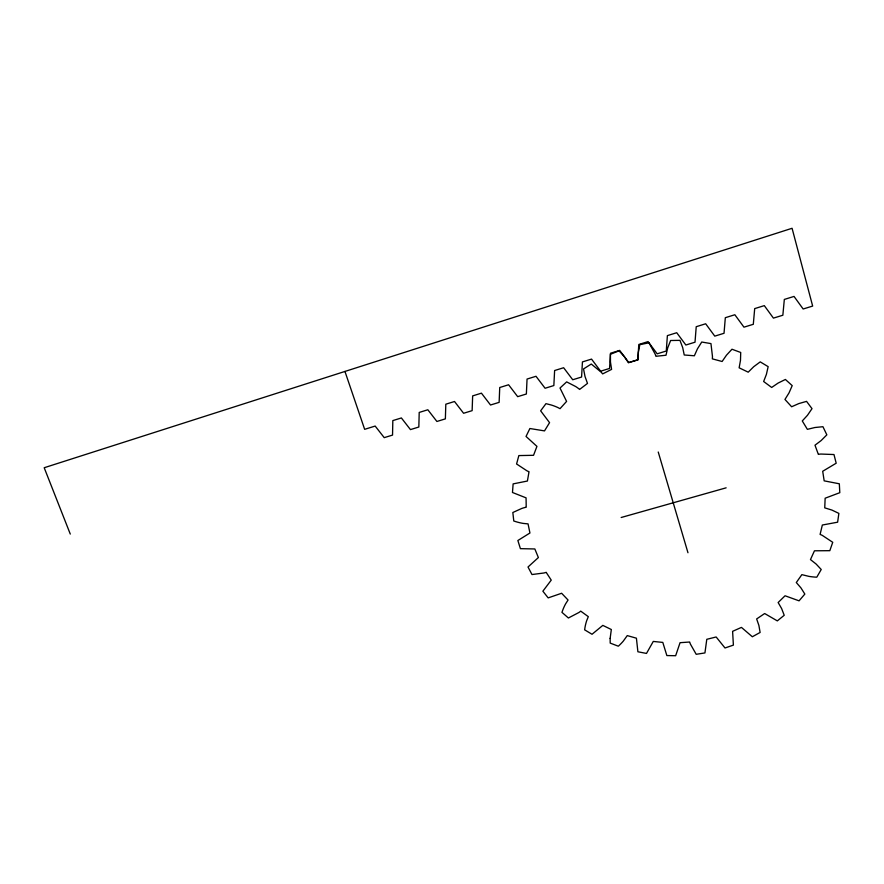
<?xml version="1.0" encoding="UTF-8"?>
<svg xmlns="http://www.w3.org/2000/svg" width="884" height="884" viewBox="0 0 884 884"><rect width="100%" height="100%" fill="white"/><g stroke="black" fill="none" stroke-linecap="round" stroke-linejoin="round"><path stroke-width="1.33" d="M621.165 517.505L726.14 487.824M70.278 534.069L44.2 467.735L792.075 228.282L812.661 306.074L803.147 308.991L794.031 296.427L784.329 299.433L782.848 315.234L773.423 318.118L764.306 305.632L754.693 308.604L753.301 324.306L743.963 327.168L734.847 314.748L725.322 317.699L724.029 333.29L714.769 336.13L705.664 323.776L696.227 326.704L695.012 342.207L685.851 345.014L676.735 332.727L667.387 335.622L666.271 351.025L657.177 353.821L648.082 341.6L638.812 344.473L637.784 359.777L628.778 362.539L619.684 350.396L610.501 353.235L609.551 368.451L600.634 371.192L591.54 359.103L582.434 361.921L581.584 377.037L572.733 379.755L563.638 367.733L554.622 370.529L553.848 385.557L545.085 388.253L536.002 376.286L527.052 379.059L526.367 393.999L517.681 396.662L508.598 384.772L499.736 387.512L499.128 402.364L490.521 405.005L481.437 393.17L472.653 395.899L472.133 410.651L463.592 413.27L454.52 401.502L445.812 404.198L445.37 418.872L436.906 421.469L427.834 409.767L419.204 412.441L418.839 427.016L410.452 429.602L401.391 417.955L392.827 420.596L392.54 435.094L384.22 437.646L375.17 426.066L364.65 429.326L344.948 371.435M658.237 452.011L687.962 552.743M610.137 638.414L610.203 643.099L618.325 646.204A59.703 56.731 10.6 0 0 623.308 641.099L627.264 635.596L636.414 638.193L637.894 651.773L646.491 653.431L653.276 641.43L662.801 642.414L666.856 655.563L675.652 655.718L680.061 642.69L689.664 642.016A30.144 28.155 -1.8 0 0 690.415 644.116L696.205 654.304L704.935 652.933L706.791 639.309L716.162 636.977L725.002 647.983L733.389 645.121L732.604 631.331L741.444 627.397L752.339 636.756L760.118 632.458L758.892 625.441L756.649 618.955L764.671 613.529L777.312 620.888L784.219 615.286L781.622 608.557L778.141 602.534L785.058 595.772L799.059 600.833L804.838 594.081L800.937 587.882L796.307 582.534L801.865 574.644L809.037 576.401A64.996 60.764 -16.1 0 0 816.794 577.186L821.225 569.495L816.131 564.047L810.473 559.583L814.462 550.798L829.822 550.677L832.739 542.301L822.308 535.395A28.608 26.675 -12.2 0 0 820.098 534.411L822.341 525.03L837.623 522.19L838.872 513.394L831.877 510.057L824.739 507.858L825.148 498.211L839.8 492.686L839.325 483.791L824.175 480.852L822.695 471.271L836.187 463.205L833.977 454.542L820.849 454.044A29.117 27.316 -19.2 0 0 818.341 454.354L814.993 445.204L821.159 440.552L826.838 434.84L822.938 426.707L814.893 427.513L807.379 429.348L802.285 420.95L807.479 415.281L812.009 408.651L806.562 401.369L798.738 403.612L791.633 406.762L784.959 399.446L789.003 392.938L792.208 385.623L785.401 379.468L778.086 383.081L771.677 387.457L763.643 381.501L766.395 374.396L768.152 366.65L760.229 361.876L753.698 366.727L748.207 372.175L739.135 367.81L740.483 360.363L740.715 352.473L731.985 349.235L726.482 355.169L722.117 361.49L712.338 358.86A32.211 31.271 -33.8 0 0 712.46 356.396L710.957 343.6L701.741 342.031L697.454 348.826L694.36 355.777L684.238 354.992L682.713 347.677L679.973 340.362L670.625 340.506L667.707 347.898L665.995 355.235L655.917 356.296A31.039 30.487 -33.2 0 0 655.11 353.998L648.955 342.826L639.817 344.661L638.359 352.384L638.071 359.843L628.391 362.705L624.27 356.561L619.032 350.837L610.435 354.274L610.468 362.064L611.595 369.379L602.656 373.899A33.382 33.095 -14.8 0 0 601.065 372.076L591.274 364.042L583.528 368.937L585.02 376.507L587.495 383.413L579.617 389.424L579.153 389.037A38.189 37.813 6.6 0 0 575.694 386.551L566.655 381.888L560.003 388.032L566.589 401.402L560.025 408.673L557.903 407.557A48.189 47.393 16.4 0 0 550.953 404.927L545.969 403.656L540.643 410.817L549.561 422.662L544.511 430.895L529.892 428.519L526.035 436.442L536.931 446.376L533.549 455.304L518.853 455.58L516.576 463.978L526.875 470.774A27.559 27.139 15.8 0 0 529.03 471.736L527.405 481.029L513.129 483.891L512.477 492.487L526.068 497.858L526.212 507.217L525.649 507.339A35.448 34.189 16 0 0 521.693 508.477L512.831 512.51L513.792 521.007L516.201 521.77A54.896 53.758 17.7 0 0 523.361 523.427L528.046 523.88L529.936 532.997L517.869 540.511L520.4 548.655L534.842 548.964L538.378 557.55L528.013 567.009L531.991 574.534L543.958 572.987A29.238 28.155 15.7 0 0 546.168 572.335L551.24 580.125L542.875 591.197L548.168 597.882L561.627 593.263L568.058 600.026L565.638 603.805A53.869 50.841 7.2 0 0 562.754 610.115L561.948 612.347L568.401 617.993L578.921 612.49A26.045 24.829 12 0 0 580.722 611.131L588.302 616.656L586.644 620.789A54.775 51.526 5 0 0 584.987 627.485L584.633 629.828L592.026 634.27L602.822 625.386L611.33 629.519L610.137 638.414"/></g></svg>
